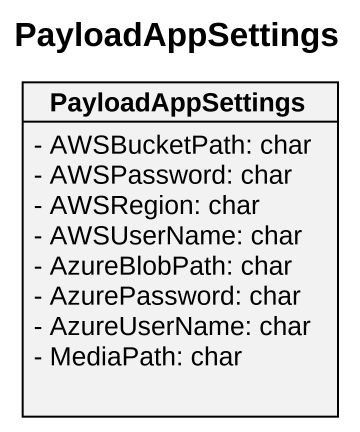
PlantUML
@startuml
title PayloadAppSettings
hide circle
hide empty members
skinparam classAttributeIconSize 0
class PayloadAppSettings {
  - AWSBucketPath: char
  - AWSPassword: char
  - AWSRegion: char
  - AWSUserName: char
  - AzureBlobPath: char
  - AzurePassword: char
  - AzureUserName: char
  - MediaPath: char
}
@enduml
